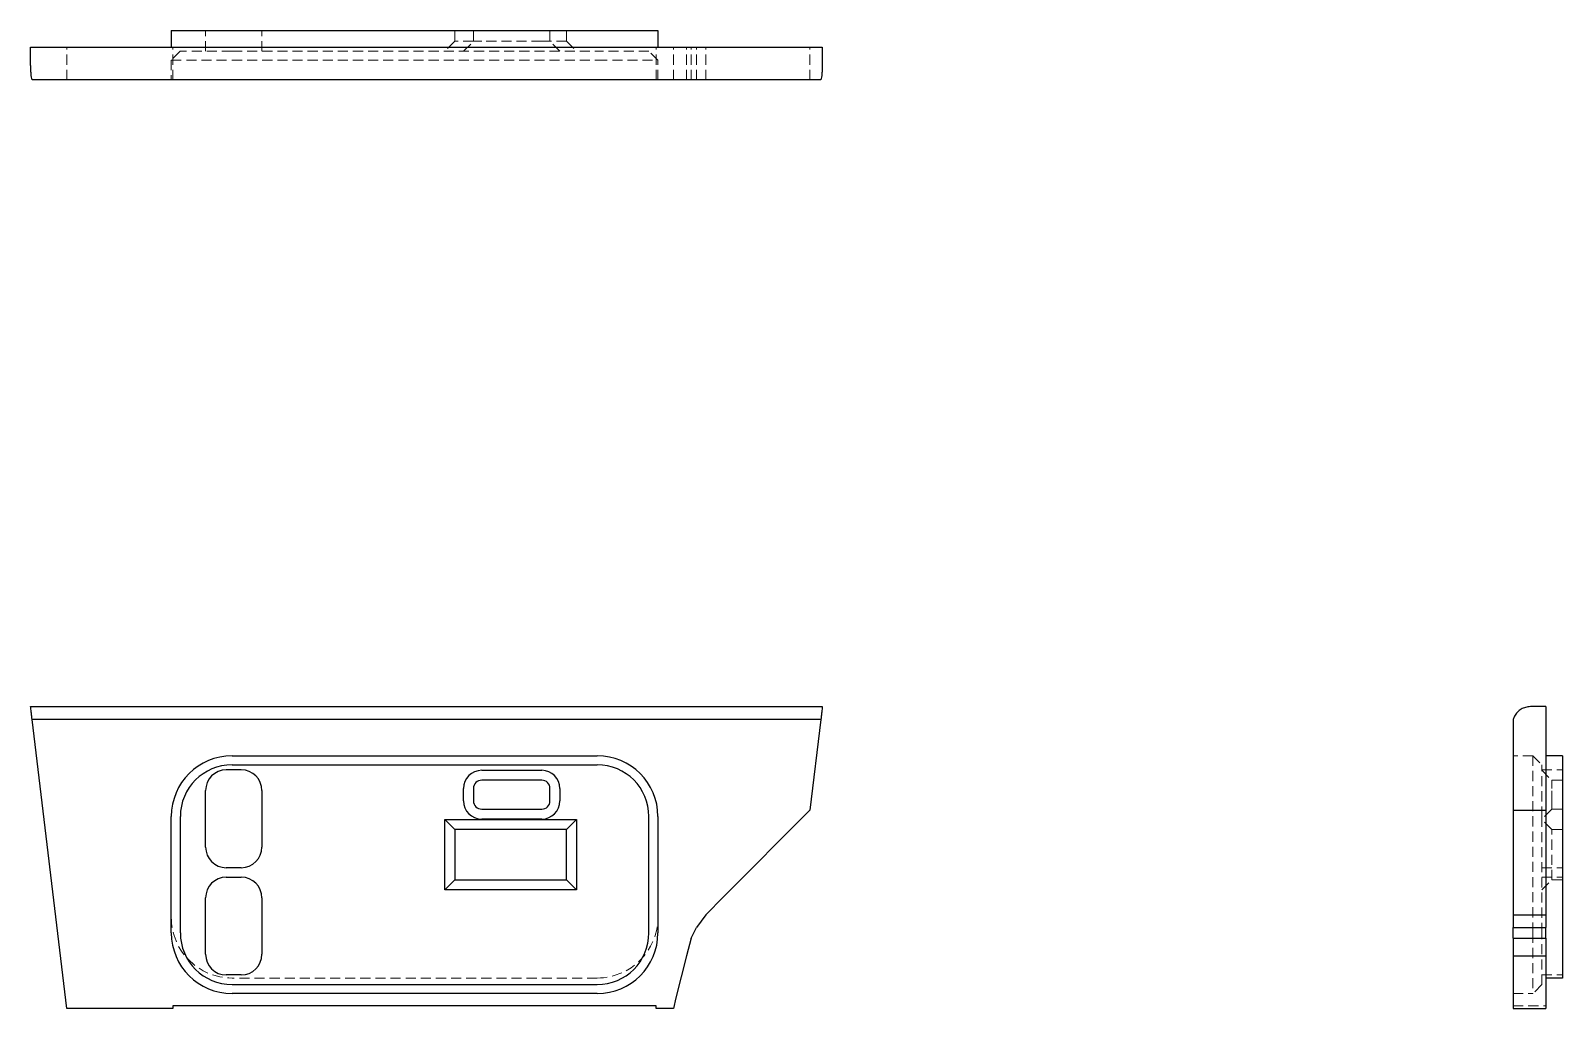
# Model space of a CAD drawing. Header units: millimetres. Extents: x 33 to 226, y 38 to 161.
import ezdxf

# ---------------------------------------------------------------- set-up
doc = ezdxf.new("R2010")
doc.units = ezdxf.units.MM
doc.linetypes.add('HIDDEN', pattern=[1.905, 1.27, -0.635])

msp = doc.modelspace()

# ---------------------------------------------------------------- linework, layer by layer
at = {"color": 7, "linetype": 'Continuous', "lineweight": 25}
for p, q in [((50.84, 161.1), (50.84, 159.03)), ((50.84, 161.1), (58.5, 161.1)), ((58.5, 161.1), (104.51, 161.1)), ((104.51, 161.1), (112.16, 161.1)), ((112.16, 161.1), (112.16, 159.03)), ((33.13, 159.03), (132.87, 159.03)), ((33.13, 157.07), (33.13, 159.03)), ((132.87, 159.03), (132.87, 157.07)), ((132.68, 154.9), (33.32, 154.9)), ((33.13, 75.94), (132.87, 75.94)), ((224.03, 75.94), (222.07, 75.94)), ((224.03, 75.94), (224.03, 74.74)), ((132.68, 74.33), (33.32, 74.33)), ((37.67, 37.93), (33.32, 74.33)), ((132.68, 74.33), (131.31, 62.88)), ((219.9, 74.33), (219.9, 62.88)), ((224.03, 74.74), (224.03, 62.88)), ((58.5, 69.75), (104.51, 69.75)), ((226.1, 69.75), (224.03, 69.75)), ((226.1, 69.75), (226.1, 62.1)), ((59.66, 67.98), (57.78, 67.98)), ((58.5, 68.61), (104.51, 68.61)), ((89.96, 67.92), (97.52, 67.92)), ((87.67, 64.07), (87.67, 65.63)), ((88.91, 65.63), (88.91, 64.07)), ((97.52, 66.68), (89.96, 66.68)), ((98.56, 64.07), (98.56, 65.63)), ((99.8, 65.63), (99.8, 64.07)), ((55.17, 58.26), (55.17, 65.37)), ((62.27, 65.37), (62.27, 58.26)), ((50.84, 47.45), (50.84, 62.1)), ((51.98, 62.1), (51.98, 47.45)), ((89.96, 63.02), (97.52, 63.02)), ((97.52, 61.78), (89.96, 61.78)), ((111.02, 47.45), (111.02, 62.1)), ((112.16, 62.1), (112.16, 47.45)), ((131.31, 62.88), (120.41, 51.97)), ((219.9, 62.88), (224.03, 62.88)), ((219.9, 62.88), (219.9, 51.97)), ((224.03, 62.88), (224.03, 51.97)), ((226.1, 62.1), (226.1, 49.4)), ((86.56, 60.48), (85.32, 61.72)), ((85.32, 61.72), (101.89, 61.72)), ((85.32, 52.86), (85.32, 61.72)), ((100.65, 60.48), (86.56, 60.48)), ((86.56, 60.48), (86.56, 54.11)), ((100.65, 60.48), (101.89, 61.72)), ((100.65, 54.11), (100.65, 60.48)), ((101.89, 61.72), (101.89, 52.86)), ((59.66, 55.65), (57.78, 55.65)), ((57.78, 54.46), (59.66, 54.46)), ((85.32, 52.86), (86.56, 54.11)), ((86.56, 54.11), (100.65, 54.11)), ((101.89, 52.86), (100.65, 54.11)), ((101.89, 52.86), (85.32, 52.86)), ((55.17, 44.75), (55.17, 51.85)), ((62.27, 51.85), (62.27, 44.75)), ((120.41, 51.97), (118.21, 49.7)), ((219.9, 51.97), (219.9, 49.7)), ((224.03, 51.97), (224.03, 49.7)), ((118.21, 49.7), (117, 48.12)), ((219.9, 49.7), (224.03, 49.7)), ((219.9, 49.7), (219.9, 48.12)), ((224.03, 49.7), (224.03, 48.12)), ((226.1, 49.4), (226.1, 41.74)), ((116.35, 46.78), (115.75, 44.55)), ((116.35, 46.78), (117, 48.12)), ((219.9, 48.12), (224.03, 48.12)), ((219.9, 46.78), (219.9, 48.12)), ((219.9, 46.78), (224.03, 46.78)), ((219.9, 46.78), (219.9, 44.55)), ((224.03, 46.78), (224.03, 48.12)), ((224.03, 46.78), (224.03, 44.55)), ((115.75, 44.55), (114.43, 39.28)), ((219.9, 44.55), (224.03, 44.55)), ((219.9, 44.55), (219.9, 39.28)), ((224.03, 44.55), (224.03, 39.28)), ((59.66, 42.14), (57.78, 42.14)), ((58.5, 40.93), (104.51, 40.93)), ((226.1, 41.74), (224.03, 41.74)), ((104.51, 39.79), (58.5, 39.79)), ((114.43, 39.28), (114.1, 37.93)), ((219.9, 39.28), (219.9, 37.93)), ((224.03, 39.28), (224.03, 37.93)), ((51.05, 37.93), (37.67, 37.93)), ((111.95, 38.24), (51.05, 38.24)), ((51.05, 38.24), (51.05, 37.93)), ((111.95, 37.93), (111.95, 38.24)), ((114.1, 37.93), (111.95, 37.93)), ((219.9, 37.93), (224.03, 37.93))]:
    msp.add_line(p, q, dxfattribs=at)
at = {"color": 7, "linetype": 'HIDDEN', "lineweight": 18}
for p, q in [((55.17, 158.52), (55.17, 161.1)), ((62.27, 158.52), (62.27, 161.1)), ((86.56, 159.76), (86.56, 161.1)), ((88.91, 159.76), (88.91, 161.1)), ((98.56, 159.76), (98.56, 161.1)), ((100.65, 159.76), (100.65, 161.1)), ((37.67, 154.9), (37.67, 159.03)), ((51.98, 158.52), (50.84, 157.38)), ((51.05, 154.9), (51.05, 159.03)), ((58.5, 158.52), (51.98, 158.52)), ((58.5, 158.52), (104.51, 158.52)), ((86.56, 159.76), (85.32, 158.52)), ((88.91, 159.76), (86.56, 159.76)), ((87.67, 158.52), (88.91, 159.76)), ((89.96, 159.76), (88.91, 159.76)), ((97.52, 159.76), (89.96, 159.76)), ((98.56, 159.76), (97.52, 159.76)), ((99.8, 158.52), (98.56, 159.76)), ((100.65, 159.76), (98.56, 159.76)), ((100.65, 159.76), (101.89, 158.52)), ((111.02, 158.52), (104.51, 158.52)), ((112.16, 157.38), (111.02, 158.52)), ((111.95, 154.9), (111.95, 159.03)), ((114.1, 154.9), (114.1, 159.03)), ((115.75, 154.9), (115.75, 159.03)), ((116.35, 154.9), (116.35, 159.03)), ((117, 154.9), (117, 159.03)), ((118.21, 154.9), (118.21, 159.03)), ((131.31, 154.9), (131.31, 159.03)), ((50.84, 157.38), (58.5, 157.38)), ((50.84, 157.38), (50.84, 154.9)), ((58.5, 157.38), (104.51, 157.38)), ((104.51, 157.38), (112.16, 157.38)), ((112.16, 154.9), (112.16, 157.38)), ((222.38, 69.75), (219.9, 69.75)), ((222.38, 69.75), (222.38, 62.1)), ((222.38, 69.75), (223.52, 68.61)), ((223.52, 62.1), (223.52, 68.61)), ((223.52, 67.98), (226.1, 67.98)), ((223.52, 67.92), (224.76, 66.68)), ((224.76, 65.63), (224.76, 66.68)), ((224.76, 66.68), (226.1, 66.68)), ((224.76, 64.07), (224.76, 65.63)), ((224.76, 63.02), (224.76, 64.07)), ((222.38, 62.1), (222.38, 47.45)), ((224.76, 63.02), (223.52, 61.78)), ((223.52, 47.45), (223.52, 62.1)), ((224.76, 63.02), (226.1, 63.02)), ((224.76, 60.48), (223.52, 61.72)), ((224.76, 60.48), (226.1, 60.48)), ((224.76, 54.11), (224.76, 60.48)), ((223.52, 55.65), (226.1, 55.65)), ((223.52, 54.46), (226.1, 54.46)), ((223.52, 52.86), (224.76, 54.11)), ((224.76, 54.11), (226.1, 54.11)), ((222.38, 47.45), (222.38, 39.79)), ((223.52, 40.93), (223.52, 47.45)), ((104.51, 41.74), (58.5, 41.74)), ((223.52, 40.93), (222.38, 39.79)), ((223.52, 42.14), (226.1, 42.14)), ((219.9, 39.79), (222.38, 39.79)), ((219.9, 38.24), (224.03, 38.24))]:
    msp.add_line(p, q, dxfattribs=at)
at = {"color": 7, "linetype": 'HIDDEN', "lineweight": 18, "flags": 128}
msp.add_lwpolyline([(222.07, 75.94), (222.07, 75.94)], dxfattribs=at)
at = {"color": 7, "linetype": 'Continuous', "lineweight": 25}
for centre, radius, start, end in [((58.5, 62.1), 7.65, 90, 180), ((104.51, 62.1), 7.65, 0, 90), ((58.5, 62.1), 6.51, 90, 180), ((57.78, 65.37), 2.61, 90, 180), ((59.66, 65.37), 2.61, 0, 90), ((89.96, 65.63), 2.29, 90, 180), ((97.52, 65.63), 2.29, 0, 90), ((104.51, 62.1), 6.51, 0, 90), ((89.96, 65.63), 1.04, 90, 180), ((97.52, 65.63), 1.04, 0, 90), ((89.96, 64.07), 2.29, 180, 270), ((89.96, 64.07), 1.04, 180, 270), ((97.52, 64.07), 1.04, 270, 0), ((97.52, 64.07), 2.29, 270, 0), ((57.78, 58.26), 2.61, 180, 270), ((59.66, 58.26), 2.61, 270.0001, 360), ((57.78, 51.85), 2.61, 90, 180), ((59.66, 51.85), 2.61, 0, 90), ((58.5, 47.45), 7.65, 180, 270), ((58.5, 47.45), 6.51, 180, 270), ((104.51, 47.45), 7.65, 270, 0), ((104.51, 47.45), 6.51, 270, 0), ((57.78, 44.75), 2.61, 180.0001, 270), ((59.66, 44.75), 2.61, 270, 0)]:
    msp.add_arc(centre, radius, start, end, dxfattribs=at)
at = {"color": 7, "linetype": 'HIDDEN', "lineweight": 18}
for centre, start, end in [((58.5, 49.4), 180, 270), ((104.51, 49.4), 270, 0)]:
    msp.add_arc(centre, 7.65, start, end, dxfattribs=at)
at = {"color": 7, "linetype": 'Continuous', "lineweight": 25}
for points in [[(33.27, 155.07), (33.25, 155.17), (33.23, 155.29), (33.2, 155.57), (33.18, 155.73), (33.16, 156.08), (33.15, 156.27), (33.13, 156.66), (33.13, 156.87), (33.13, 157.07)], [(132.87, 157.07), (132.87, 156.87), (132.87, 156.67), (132.86, 156.27), (132.85, 156.08), (132.82, 155.73), (132.81, 155.57), (132.77, 155.29), (132.75, 155.17), (132.73, 155.07)], [(33.27, 74.74), (33.25, 74.92), (33.23, 75.09), (33.2, 75.38), (33.18, 75.51), (33.16, 75.72), (33.15, 75.8), (33.13, 75.91), (33.13, 75.94), (33.13, 75.94)], [(132.87, 75.94), (132.87, 75.94), (132.87, 75.91), (132.86, 75.8), (132.85, 75.72), (132.82, 75.51), (132.81, 75.38), (132.77, 75.09), (132.75, 74.92), (132.73, 74.74)], [(222.07, 75.94), (221.87, 75.94), (221.67, 75.91), (221.27, 75.8), (221.08, 75.72), (220.73, 75.51), (220.57, 75.38), (220.29, 75.09), (220.17, 74.92), (220.07, 74.74)]]:
    msp.add_open_spline(points, degree=3, knots=[0, 0, 0, 0, 0.25, 0.25, 0.5, 0.5, 0.75, 0.75, 1, 1, 1, 1], dxfattribs=at)
for points in [[(33.32, 154.9), (33.3, 154.94), (33.29, 155), (33.27, 155.07)], [(132.73, 155.07), (132.71, 155), (132.7, 154.94), (132.68, 154.9)], [(33.32, 74.33), (33.3, 74.47), (33.29, 74.61), (33.27, 74.74)], [(132.73, 74.74), (132.71, 74.61), (132.7, 74.47), (132.68, 74.33)], [(220.07, 74.74), (220, 74.61), (219.94, 74.47), (219.9, 74.33)]]:
    msp.add_open_spline(points, degree=3, dxfattribs=at)

doc.saveas('drawing.dxf')
